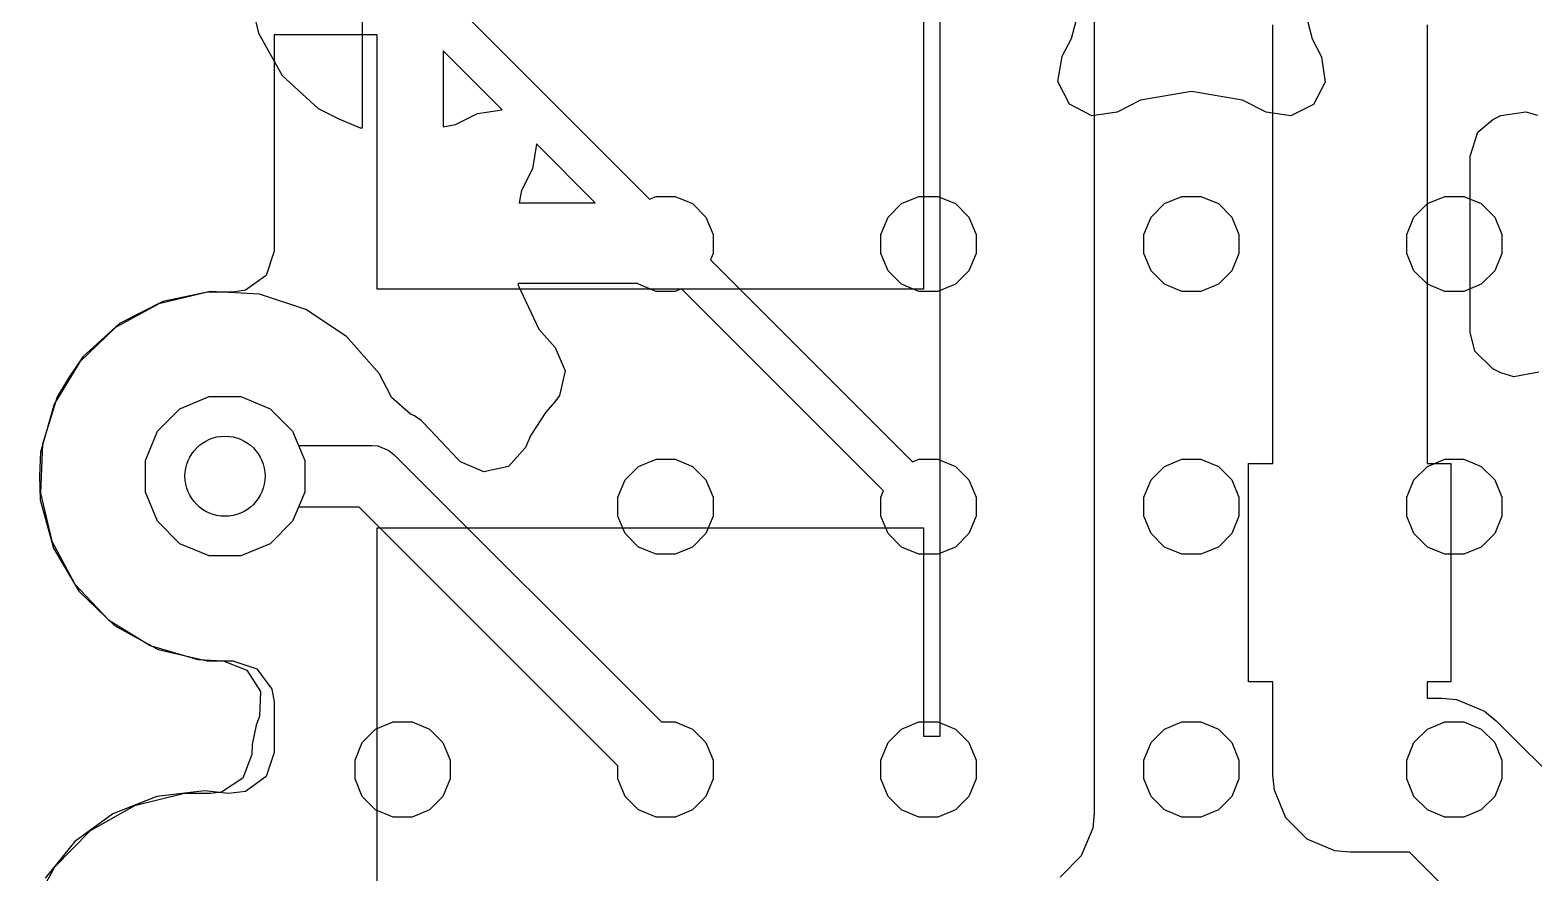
# Model space of a CAD drawing. Header units: inches. Extents: x 3.98 to 8.37, y -7.42 to -0.85.
# Drawn here: x 6.249 to 6.793, y -3.875 to -3.57 of the extents above; entities that cross this region are included whole.
import ezdxf

# ---------------------------------------------------------------- set-up
doc = ezdxf.new("R2010")
doc.units = ezdxf.units.IN
doc.header["$MEASUREMENT"] = 0
doc.layers.add('Bottom Layer', color=153, linetype='CONTINUOUS', true_color=0x4d7fc4)
doc.layers.add('Top Layer', color=13, linetype='CONTINUOUS', true_color=0xc83434)

msp = doc.modelspace()

# ---------------------------------------------------------------- linework, layer by layer
at = {"layer": 'Bottom Layer', "linetype": 'CONTINUOUS'}
for p, q in [((6.57827, -3.82552), (6.57827, -3.34135)), ((6.63396, -3.35281), (6.63396, -3.85336)), ((6.57221, -3.45784), (6.57221, -3.66393)), ((6.69849, -3.727), (6.69849, -3.56834)), ((6.75418, -3.56834), (6.75418, -3.727)), ((6.37488, -3.57189), (6.33755, -3.57189)), ((6.33755, -3.57189), (6.33755, -3.65019)), ((6.37488, -3.66393), (6.37488, -3.57189)), ((6.77257, -3.60712), (6.77794, -3.60256)), ((6.77794, -3.60256), (6.78086, -3.6011)), ((6.78086, -3.6011), (6.78994, -3.59973)), ((6.78994, -3.59973), (6.79405, -3.60105)), ((6.76973, -3.61585), (6.77257, -3.60712)), ((6.76973, -3.67943), (6.76973, -3.61585)), ((6.33755, -3.65019), (6.33472, -3.65892)), ((6.33472, -3.65892), (6.32729, -3.66432)), ((6.31354, -3.66505), (6.29595, -3.66925)), ((6.32271, -3.66504), (6.31354, -3.66505)), ((6.32729, -3.66432), (6.32271, -3.66504)), ((6.57221, -3.66393), (6.37488, -3.66393)), ((6.29595, -3.66925), (6.28027, -3.67779)), ((6.28027, -3.67779), (6.26737, -3.69014)), ((6.7714, -3.68627), (6.76973, -3.67943)), ((6.77794, -3.69271), (6.7714, -3.68627)), ((6.26737, -3.69014), (6.25814, -3.70543)), ((6.78086, -3.69417), (6.77794, -3.69271)), ((6.78557, -3.69561), (6.78086, -3.69417)), ((6.79459, -3.69394), (6.78557, -3.69561)), ((6.25814, -3.70543), (6.25317, -3.72282)), ((6.30355, -3.70714), (6.31413, -3.70276)), ((6.31413, -3.70276), (6.32558, -3.70276)), ((6.32558, -3.70276), (6.33615, -3.70714)), ((6.29545, -3.71523), (6.30355, -3.70714)), ((6.33615, -3.70714), (6.34425, -3.71523)), ((6.29107, -3.72581), (6.29545, -3.71523)), ((6.34425, -3.71523), (6.34863, -3.72581)), ((6.25317, -3.72282), (6.25279, -3.73141)), ((6.29107, -3.73726), (6.29107, -3.72581)), ((6.34863, -3.72581), (6.34863, -3.73726)), ((6.68972, -3.80593), (6.68972, -3.727)), ((6.68972, -3.727), (6.69849, -3.727)), ((6.75418, -3.727), (6.7628, -3.727)), ((6.7628, -3.727), (6.7628, -3.80593)), ((6.25279, -3.73141), (6.25307, -3.74006)), ((6.29545, -3.74784), (6.29107, -3.73726)), ((6.34863, -3.73726), (6.34425, -3.74784)), ((6.25307, -3.74006), (6.25789, -3.75761)), ((6.30355, -3.75593), (6.29545, -3.74784)), ((6.34425, -3.74784), (6.33615, -3.75593)), ((6.37488, -3.95626), (6.37488, -3.75017)), ((6.37488, -3.75017), (6.57221, -3.75017)), ((6.57221, -3.75017), (6.57221, -3.82552)), ((6.25789, -3.75761), (6.26705, -3.77305)), ((6.31413, -3.76031), (6.30355, -3.75593)), ((6.32558, -3.76031), (6.31413, -3.76031)), ((6.33615, -3.75593), (6.32558, -3.76031)), ((6.26705, -3.77305), (6.27997, -3.78553)), ((6.27997, -3.78553), (6.29573, -3.79414)), ((6.29573, -3.79414), (6.31343, -3.79834)), ((6.31343, -3.79834), (6.32266, -3.79832)), ((6.32266, -3.79832), (6.3314, -3.80113)), ((6.3314, -3.80113), (6.33681, -3.80854)), ((6.33681, -3.80854), (6.33755, -3.81317)), ((6.69849, -3.80593), (6.68972, -3.80593)), ((6.69849, -3.83962), (6.69849, -3.80593)), ((6.7628, -3.80593), (6.75418, -3.80593)), ((6.75418, -3.80593), (6.75418, -3.81178)), ((6.33755, -3.81317), (6.33755, -3.83144)), ((6.75418, -3.81178), (6.75944, -3.81178)), ((6.75944, -3.81178), (6.76487, -3.81231)), ((6.76487, -3.81231), (6.77491, -3.81647)), ((6.77491, -3.81647), (6.77913, -3.81993)), ((6.77913, -3.81993), (6.80995, -3.85076)), ((6.57221, -3.82552), (6.57827, -3.82552)), ((6.33755, -3.83144), (6.33472, -3.84017)), ((6.33472, -3.84017), (6.32729, -3.84556)), ((6.69903, -3.84506), (6.69849, -3.83962)), ((6.31239, -3.84526), (6.29522, -3.84731)), ((6.32111, -3.8462), (6.31239, -3.84526)), ((6.32729, -3.84556), (6.32111, -3.8462)), ((6.70318, -3.85509), (6.69903, -3.84506)), ((6.29522, -3.84731), (6.27935, -3.85357)), ((6.27935, -3.85357), (6.26558, -3.86366)), ((6.63396, -3.85336), (6.63342, -3.8588)), ((6.71087, -3.86278), (6.70318, -3.85509)), ((6.63342, -3.8588), (6.62927, -3.86883)), ((6.7209, -3.86693), (6.71087, -3.86278)), ((6.26558, -3.86366), (6.25483, -3.87692)), ((6.62927, -3.86883), (6.62159, -3.87652)), ((6.72634, -3.86747), (6.7209, -3.86693)), ((6.74791, -3.86747), (6.72634, -3.86747)), ((6.78202, -3.90158), (6.74791, -3.86747))]:
    msp.add_line(p, q, dxfattribs=at)
at = {"layer": 'Bottom Layer'}
msp.add_circle((6.31985, -3.73153), 0.01447, dxfattribs=at)
at = {"layer": 'Top Layer', "linetype": 'CONTINUOUS'}
for p, q in [((6.40026, -3.5583), (6.47328, -3.63132)), ((6.32984, -3.56272), (6.3319, -3.5714)), ((6.36947, -3.60561), (6.36947, -3.56234)), ((6.62571, -3.57332), (6.62932, -3.5596)), ((6.71104, -3.56688), (6.71269, -3.57337)), ((6.3319, -3.5714), (6.34053, -3.5867)), ((6.62235, -3.5797), (6.62571, -3.57332)), ((6.71269, -3.57337), (6.716, -3.57994)), ((6.42, -3.59903), (6.39871, -3.57774)), ((6.39871, -3.57774), (6.39871, -3.60517)), ((6.62082, -3.58888), (6.62229, -3.57982)), ((6.62229, -3.57982), (6.62235, -3.5797)), ((6.716, -3.57994), (6.71739, -3.58901)), ((6.34053, -3.5867), (6.35348, -3.59857)), ((6.62495, -3.59707), (6.62082, -3.58888)), ((6.71739, -3.58901), (6.71318, -3.59717)), ((6.63311, -3.60127), (6.62495, -3.59707)), ((6.65067, -3.59559), (6.64218, -3.59987)), ((6.66911, -3.59245), (6.65067, -3.59559)), ((6.68755, -3.59559), (6.66911, -3.59245)), ((6.69604, -3.59987), (6.68755, -3.59559)), ((6.71318, -3.59717), (6.70498, -3.60129)), ((6.35348, -3.59857), (6.36102, -3.60232)), ((6.36102, -3.60232), (6.36873, -3.60552)), ((6.40315, -3.60432), (6.41109, -3.60036)), ((6.41109, -3.60036), (6.42, -3.59903)), ((6.64218, -3.59987), (6.63311, -3.60127)), ((6.70498, -3.60129), (6.69604, -3.59987)), ((6.36873, -3.60552), (6.36947, -3.60561)), ((6.39871, -3.60517), (6.40315, -3.60432)), ((6.4324, -3.61146), (6.43096, -3.62036)), ((6.45363, -3.63265), (6.43236, -3.61139)), ((6.43236, -3.61139), (6.4324, -3.61146)), ((6.43096, -3.62036), (6.42695, -3.62828)), ((6.42695, -3.62828), (6.42612, -3.63265)), ((6.42612, -3.63265), (6.45363, -3.63265)), ((6.47328, -3.63132), (6.4756, -3.63036)), ((6.4756, -3.63036), (6.48245, -3.63036)), ((6.48245, -3.63036), (6.48877, -3.63298)), ((6.48877, -3.63298), (6.49361, -3.63782)), ((6.55945, -3.63782), (6.56429, -3.63298)), ((6.56429, -3.63298), (6.57061, -3.63036)), ((6.57061, -3.63036), (6.57745, -3.63036)), ((6.57745, -3.63036), (6.58378, -3.63298)), ((6.58378, -3.63298), (6.58862, -3.63782)), ((6.65446, -3.63782), (6.65929, -3.63298)), ((6.65929, -3.63298), (6.66562, -3.63036)), ((6.66562, -3.63036), (6.67246, -3.63036)), ((6.67246, -3.63036), (6.67878, -3.63298)), ((6.67878, -3.63298), (6.68362, -3.63782)), ((6.74946, -3.63782), (6.7543, -3.63298)), ((6.7543, -3.63298), (6.76062, -3.63036)), ((6.76062, -3.63036), (6.76747, -3.63036)), ((6.76747, -3.63036), (6.77379, -3.63298)), ((6.77379, -3.63298), (6.77863, -3.63782)), ((6.49361, -3.63782), (6.49623, -3.64414)), ((6.55683, -3.64414), (6.55945, -3.63782)), ((6.58862, -3.63782), (6.59124, -3.64414)), ((6.65184, -3.64414), (6.65446, -3.63782)), ((6.68362, -3.63782), (6.68624, -3.64414)), ((6.74684, -3.64414), (6.74946, -3.63782)), ((6.77863, -3.63782), (6.78125, -3.64414)), ((6.49623, -3.64414), (6.49623, -3.65099)), ((6.55683, -3.65099), (6.55683, -3.64414)), ((6.59124, -3.64414), (6.59124, -3.65099)), ((6.65184, -3.65099), (6.65184, -3.64414)), ((6.68624, -3.64414), (6.68624, -3.65099)), ((6.74684, -3.65099), (6.74684, -3.64414)), ((6.78125, -3.64414), (6.78125, -3.65099)), ((6.49623, -3.65099), (6.49526, -3.65331)), ((6.55945, -3.65731), (6.55683, -3.65099)), ((6.59124, -3.65099), (6.58862, -3.65731)), ((6.65446, -3.65731), (6.65184, -3.65099)), ((6.68624, -3.65099), (6.68362, -3.65731)), ((6.74946, -3.65731), (6.74684, -3.65099)), ((6.78125, -3.65099), (6.77863, -3.65731)), ((6.49526, -3.65331), (6.56828, -3.72633)), ((6.46902, -3.66189), (6.42575, -3.66189)), ((6.42575, -3.66189), (6.42583, -3.66251)), ((6.42583, -3.66251), (6.43327, -3.67832)), ((6.46928, -3.66215), (6.46902, -3.66189)), ((6.4756, -3.66477), (6.46928, -3.66215)), ((6.56429, -3.66215), (6.55945, -3.65731)), ((6.57061, -3.66477), (6.56429, -3.66215)), ((6.58378, -3.66215), (6.57745, -3.66477)), ((6.58862, -3.65731), (6.58378, -3.66215)), ((6.65929, -3.66215), (6.65446, -3.65731)), ((6.66562, -3.66477), (6.65929, -3.66215)), ((6.67878, -3.66215), (6.67246, -3.66477)), ((6.68362, -3.65731), (6.67878, -3.66215)), ((6.7543, -3.66215), (6.74946, -3.65731)), ((6.76062, -3.66477), (6.7543, -3.66215)), ((6.77379, -3.66215), (6.76747, -3.66477)), ((6.77863, -3.65731), (6.77379, -3.66215)), ((6.31466, -3.66472), (6.2974, -3.66836)), ((6.33227, -3.66572), (6.31466, -3.66472)), ((6.349, -3.67128), (6.33227, -3.66572)), ((6.48245, -3.66477), (6.4756, -3.66477)), ((6.48477, -3.6638), (6.48245, -3.66477)), ((6.55779, -3.73682), (6.48477, -3.6638)), ((6.57745, -3.66477), (6.57061, -3.66477)), ((6.67246, -3.66477), (6.66562, -3.66477)), ((6.76747, -3.66477), (6.76062, -3.66477)), ((6.2974, -3.66836), (6.28169, -3.67638)), ((6.3637, -3.68103), (6.349, -3.67128)), ((6.28169, -3.67638), (6.26845, -3.68839)), ((6.43327, -3.67832), (6.43911, -3.68499)), ((6.3755, -3.69445), (6.3637, -3.68103)), ((6.26845, -3.68839), (6.26361, -3.69546)), ((6.43911, -3.68499), (6.44273, -3.69342)), ((6.37974, -3.70246), (6.3755, -3.69445)), ((6.44273, -3.69342), (6.4407, -3.70237)), ((6.26361, -3.69546), (6.25922, -3.70286)), ((6.25922, -3.70286), (6.25389, -3.72)), ((6.30355, -3.70714), (6.31413, -3.70276)), ((6.31413, -3.70276), (6.32558, -3.70276)), ((6.32558, -3.70276), (6.33615, -3.70714)), ((6.38005, -3.70302), (6.37974, -3.70246)), ((6.38692, -3.70911), (6.38005, -3.70302)), ((6.43902, -3.70466), (6.43572, -3.70836)), ((6.4407, -3.70237), (6.43902, -3.70466)), ((6.29545, -3.71523), (6.30355, -3.70714)), ((6.33615, -3.70714), (6.34425, -3.71523)), ((6.38826, -3.7097), (6.38692, -3.70911)), ((6.39069, -3.71138), (6.38826, -3.7097)), ((6.39164, -3.71236), (6.39069, -3.71138)), ((6.43572, -3.70836), (6.43037, -3.71668)), ((6.29107, -3.72581), (6.29545, -3.71523)), ((6.34425, -3.71523), (6.34639, -3.72039)), ((6.40399, -3.72543), (6.39164, -3.71236)), ((6.43037, -3.71668), (6.42838, -3.7212)), ((6.25389, -3.72), (6.25323, -3.7377)), ((6.34639, -3.72039), (6.37291, -3.72039)), ((6.37291, -3.72039), (6.37508, -3.7206)), ((6.37508, -3.7206), (6.3791, -3.72227)), ((6.3791, -3.72227), (6.38079, -3.72365)), ((6.42838, -3.7212), (6.42228, -3.72806)), ((6.29107, -3.73726), (6.29107, -3.72581)), ((6.38079, -3.72365), (6.47751, -3.82037)), ((6.40491, -3.72633), (6.40399, -3.72543)), ((6.41331, -3.73001), (6.40491, -3.72633)), ((6.46928, -3.72799), (6.4756, -3.72537)), ((6.4756, -3.72537), (6.48245, -3.72537)), ((6.48245, -3.72537), (6.48877, -3.72799)), ((6.56828, -3.72633), (6.57061, -3.72537)), ((6.57061, -3.72537), (6.57745, -3.72537)), ((6.57745, -3.72537), (6.58378, -3.72799)), ((6.65929, -3.72799), (6.66562, -3.72537)), ((6.66562, -3.72537), (6.67246, -3.72537)), ((6.67246, -3.72537), (6.67878, -3.72799)), ((6.7543, -3.72799), (6.76062, -3.72537)), ((6.76062, -3.72537), (6.76747, -3.72537)), ((6.76747, -3.72537), (6.77379, -3.72799)), ((6.42228, -3.72806), (6.41331, -3.73001)), ((6.46182, -3.73915), (6.46444, -3.73283)), ((6.46444, -3.73283), (6.46928, -3.72799)), ((6.48877, -3.72799), (6.49361, -3.73283)), ((6.49361, -3.73283), (6.49623, -3.73915)), ((6.58378, -3.72799), (6.58862, -3.73283)), ((6.58862, -3.73283), (6.59124, -3.73915)), ((6.65184, -3.73915), (6.65446, -3.73283)), ((6.65446, -3.73283), (6.65929, -3.72799)), ((6.67878, -3.72799), (6.68362, -3.73283)), ((6.68362, -3.73283), (6.68624, -3.73915)), ((6.74684, -3.73915), (6.74946, -3.73283)), ((6.74946, -3.73283), (6.7543, -3.72799)), ((6.77379, -3.72799), (6.77863, -3.73283)), ((6.77863, -3.73283), (6.78125, -3.73915)), ((6.25323, -3.7377), (6.25722, -3.75497)), ((6.29545, -3.74784), (6.29107, -3.73726)), ((6.55683, -3.73915), (6.55779, -3.73682)), ((6.34639, -3.74268), (6.34425, -3.74784)), ((6.36829, -3.74268), (6.34639, -3.74268)), ((6.46182, -3.83621), (6.36829, -3.74268)), ((6.46182, -3.74599), (6.46182, -3.73915)), ((6.49623, -3.73915), (6.49623, -3.74599)), ((6.55683, -3.74599), (6.55683, -3.73915)), ((6.59124, -3.73915), (6.59124, -3.74599)), ((6.65184, -3.74599), (6.65184, -3.73915)), ((6.68624, -3.73915), (6.68624, -3.74599)), ((6.74684, -3.74599), (6.74684, -3.73915)), ((6.78125, -3.73915), (6.78125, -3.74599)), ((6.30355, -3.75593), (6.29545, -3.74784)), ((6.34425, -3.74784), (6.33615, -3.75593)), ((6.46444, -3.75231), (6.46182, -3.74599)), ((6.49623, -3.74599), (6.49361, -3.75231)), ((6.55945, -3.75231), (6.55683, -3.74599)), ((6.59124, -3.74599), (6.58862, -3.75231)), ((6.65446, -3.75231), (6.65184, -3.74599)), ((6.68624, -3.74599), (6.68362, -3.75231)), ((6.74946, -3.75231), (6.74684, -3.74599)), ((6.78125, -3.74599), (6.77863, -3.75231)), ((6.46928, -3.75715), (6.46444, -3.75231)), ((6.49361, -3.75231), (6.48877, -3.75715)), ((6.56429, -3.75715), (6.55945, -3.75231)), ((6.58862, -3.75231), (6.58378, -3.75715)), ((6.65929, -3.75715), (6.65446, -3.75231)), ((6.68362, -3.75231), (6.67878, -3.75715)), ((6.7543, -3.75715), (6.74946, -3.75231)), ((6.77863, -3.75231), (6.77379, -3.75715)), ((6.25722, -3.75497), (6.26558, -3.77059)), ((6.31413, -3.76031), (6.30355, -3.75593)), ((6.32558, -3.76031), (6.31413, -3.76031)), ((6.33615, -3.75593), (6.32558, -3.76031)), ((6.4756, -3.75977), (6.46928, -3.75715)), ((6.48245, -3.75977), (6.4756, -3.75977)), ((6.48877, -3.75715), (6.48245, -3.75977)), ((6.57061, -3.75977), (6.56429, -3.75715)), ((6.57745, -3.75977), (6.57061, -3.75977)), ((6.58378, -3.75715), (6.57745, -3.75977)), ((6.66562, -3.75977), (6.65929, -3.75715)), ((6.67246, -3.75977), (6.66562, -3.75977)), ((6.67878, -3.75715), (6.67246, -3.75977)), ((6.76062, -3.75977), (6.7543, -3.75715)), ((6.76747, -3.75977), (6.76062, -3.75977)), ((6.77379, -3.75715), (6.76747, -3.75977)), ((6.26558, -3.77059), (6.27772, -3.78349)), ((6.27772, -3.78349), (6.29282, -3.79276)), ((6.29282, -3.79276), (6.31003, -3.79785)), ((6.31003, -3.79785), (6.31912, -3.79834)), ((6.31912, -3.79834), (6.32768, -3.80164)), ((6.32768, -3.80164), (6.33267, -3.80935)), ((6.33267, -3.80935), (6.33227, -3.81826)), ((6.33227, -3.81826), (6.33105, -3.82159)), ((6.33105, -3.82159), (6.32966, -3.82856)), ((6.36943, -3.82783), (6.37427, -3.82299)), ((6.37427, -3.82299), (6.3806, -3.82037)), ((6.3806, -3.82037), (6.38744, -3.82037)), ((6.38744, -3.82037), (6.39376, -3.82299)), ((6.39376, -3.82299), (6.3986, -3.82783)), ((6.47751, -3.82037), (6.48245, -3.82037)), ((6.48245, -3.82037), (6.48877, -3.82299)), ((6.48877, -3.82299), (6.49361, -3.82783)), ((6.55945, -3.82783), (6.56429, -3.82299)), ((6.56429, -3.82299), (6.57061, -3.82037)), ((6.57061, -3.82037), (6.57745, -3.82037)), ((6.57745, -3.82037), (6.58378, -3.82299)), ((6.58378, -3.82299), (6.58862, -3.82783)), ((6.65446, -3.82783), (6.65929, -3.82299)), ((6.65929, -3.82299), (6.66562, -3.82037)), ((6.66562, -3.82037), (6.67246, -3.82037)), ((6.67246, -3.82037), (6.67878, -3.82299)), ((6.67878, -3.82299), (6.68362, -3.82783)), ((6.74946, -3.82783), (6.7543, -3.82299)), ((6.7543, -3.82299), (6.76062, -3.82037)), ((6.76062, -3.82037), (6.76747, -3.82037)), ((6.76747, -3.82037), (6.77379, -3.82299)), ((6.77379, -3.82299), (6.77863, -3.82783)), ((6.32966, -3.82856), (6.3295, -3.83213)), ((6.36682, -3.83416), (6.36943, -3.82783)), ((6.3986, -3.82783), (6.40122, -3.83416)), ((6.49361, -3.82783), (6.49623, -3.83416)), ((6.55683, -3.83416), (6.55945, -3.82783)), ((6.58862, -3.82783), (6.59124, -3.83416)), ((6.65184, -3.83416), (6.65446, -3.82783)), ((6.68362, -3.82783), (6.68624, -3.83416)), ((6.74684, -3.83416), (6.74946, -3.82783)), ((6.77863, -3.82783), (6.78125, -3.83416)), ((6.3295, -3.83213), (6.32626, -3.84072)), ((6.36682, -3.841), (6.36682, -3.83416)), ((6.40122, -3.83416), (6.40122, -3.841)), ((6.46182, -3.841), (6.46182, -3.83621)), ((6.49623, -3.83416), (6.49623, -3.841)), ((6.55683, -3.841), (6.55683, -3.83416)), ((6.59124, -3.83416), (6.59124, -3.841)), ((6.65184, -3.841), (6.65184, -3.83416)), ((6.68624, -3.83416), (6.68624, -3.841)), ((6.74684, -3.841), (6.74684, -3.83416)), ((6.78125, -3.83416), (6.78125, -3.841)), ((6.32626, -3.84072), (6.31859, -3.84576)), ((6.36943, -3.84732), (6.36682, -3.841)), ((6.40122, -3.841), (6.3986, -3.84732)), ((6.46444, -3.84732), (6.46182, -3.841)), ((6.49623, -3.841), (6.49361, -3.84732)), ((6.55945, -3.84732), (6.55683, -3.841)), ((6.59124, -3.841), (6.58862, -3.84732)), ((6.65446, -3.84732), (6.65184, -3.841)), ((6.68624, -3.841), (6.68362, -3.84732)), ((6.74946, -3.84732), (6.74684, -3.841)), ((6.78125, -3.841), (6.77863, -3.84732)), ((6.30517, -3.84626), (6.28709, -3.8507)), ((6.31461, -3.84629), (6.30517, -3.84626)), ((6.31859, -3.84576), (6.31461, -3.84629)), ((6.28709, -3.8507), (6.27111, -3.8598)), ((6.37427, -3.85216), (6.36943, -3.84732)), ((6.3806, -3.85478), (6.37427, -3.85216)), ((6.39376, -3.85216), (6.38744, -3.85478)), ((6.3986, -3.84732), (6.39376, -3.85216)), ((6.46928, -3.85216), (6.46444, -3.84732)), ((6.4756, -3.85478), (6.46928, -3.85216)), ((6.48877, -3.85216), (6.48245, -3.85478)), ((6.49361, -3.84732), (6.48877, -3.85216)), ((6.56429, -3.85216), (6.55945, -3.84732)), ((6.57061, -3.85478), (6.56429, -3.85216)), ((6.58378, -3.85216), (6.57745, -3.85478)), ((6.58862, -3.84732), (6.58378, -3.85216)), ((6.65929, -3.85216), (6.65446, -3.84732)), ((6.66562, -3.85478), (6.65929, -3.85216)), ((6.67878, -3.85216), (6.67246, -3.85478)), ((6.68362, -3.84732), (6.67878, -3.85216)), ((6.7543, -3.85216), (6.74946, -3.84732)), ((6.76062, -3.85478), (6.7543, -3.85216)), ((6.77379, -3.85216), (6.76747, -3.85478)), ((6.77863, -3.84732), (6.77379, -3.85216)), ((6.38744, -3.85478), (6.3806, -3.85478)), ((6.48245, -3.85478), (6.4756, -3.85478)), ((6.57745, -3.85478), (6.57061, -3.85478)), ((6.67246, -3.85478), (6.66562, -3.85478)), ((6.76747, -3.85478), (6.76062, -3.85478)), ((6.27111, -3.8598), (6.25823, -3.87291)), ((6.25823, -3.87291), (6.24941, -3.88904))]:
    msp.add_line(p, q, dxfattribs=at)
at = {"layer": 'Top Layer'}
msp.add_circle((6.31985, -3.73153), 0.01447, dxfattribs=at)

doc.saveas('drawing.dxf')
